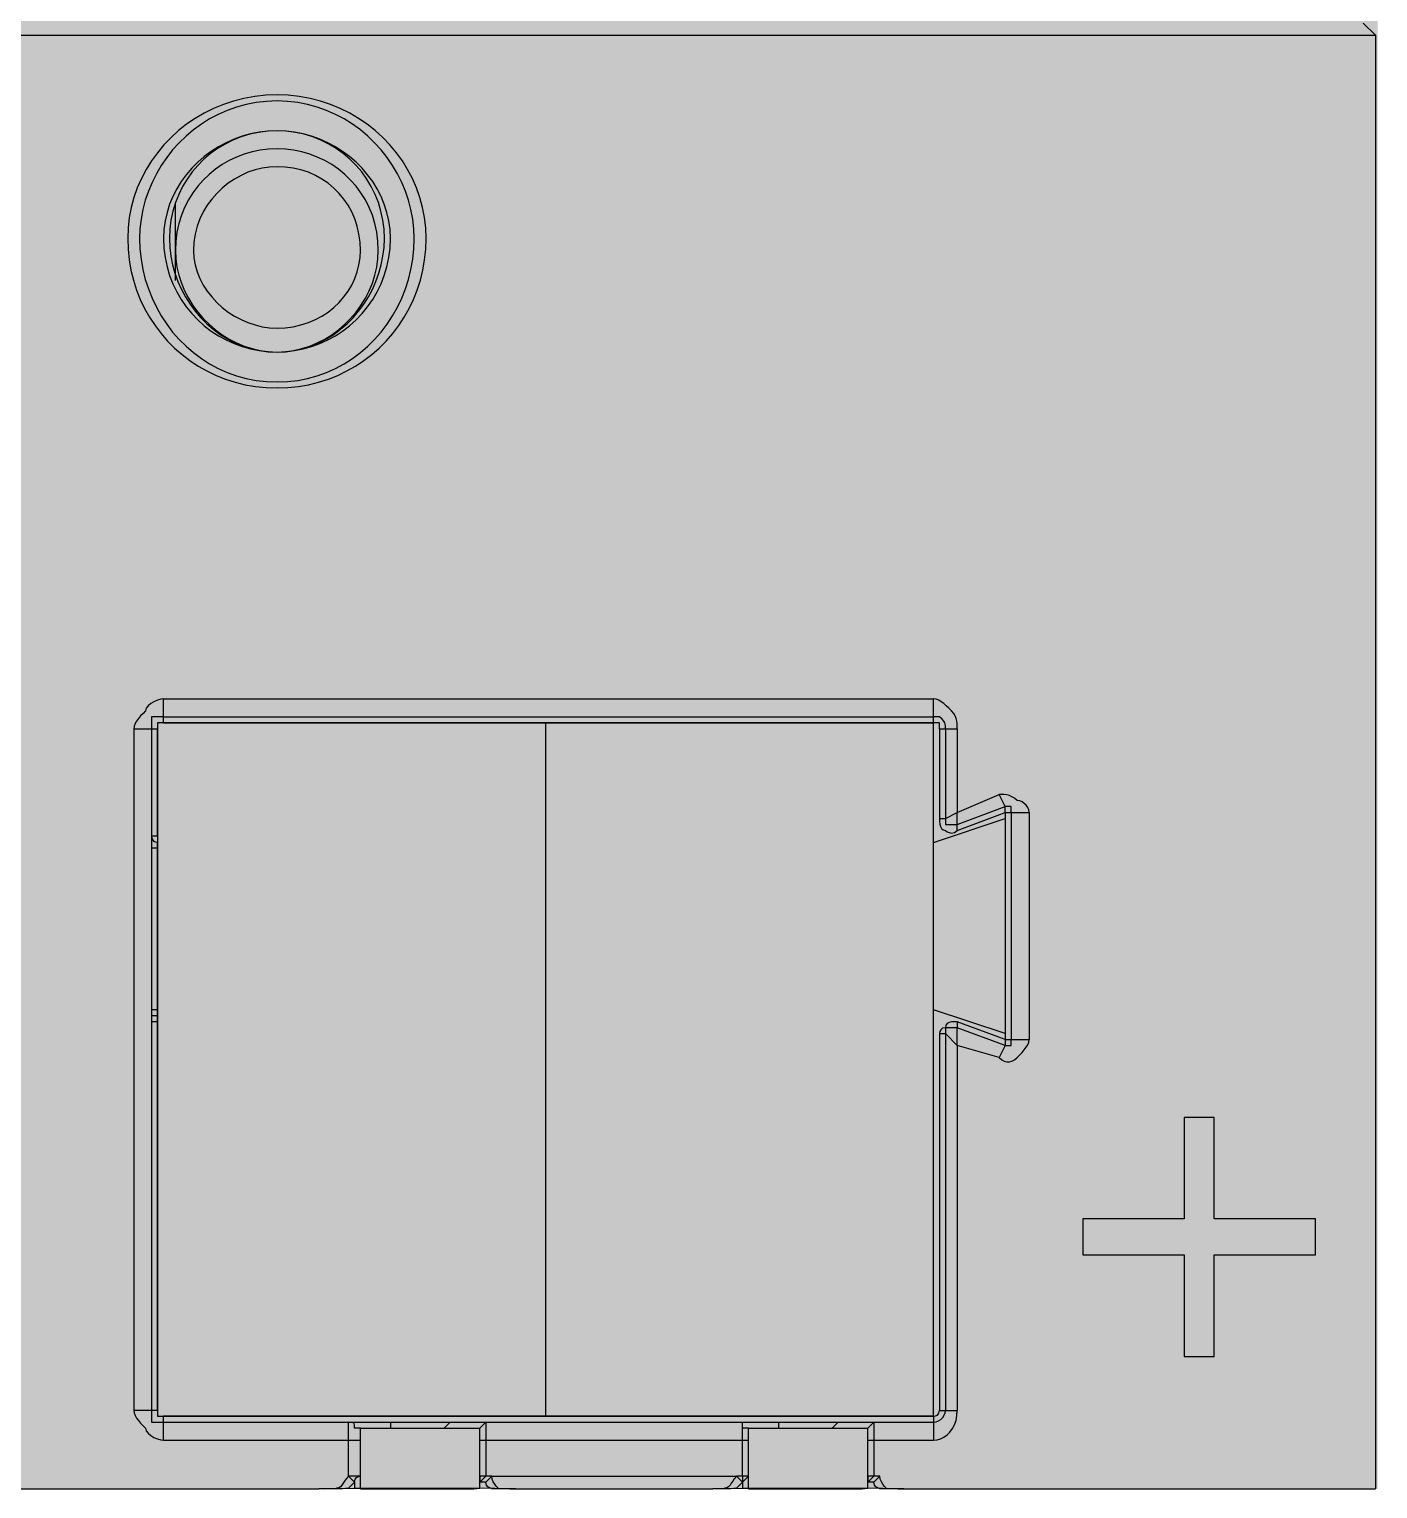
# Model space of a CAD drawing. Header units: millimetres. Extents: x 0 to 966, y -664 to 90.
# Drawn here: x 373.64 to 394, y -390 to -367.97 of the extents above; entities that cross this region are included whole.
import ezdxf

# ---------------------------------------------------------------- set-up
doc = ezdxf.new("R2010")
doc.units = ezdxf.units.MM
for name, color, linetype in [('HDL_BODY', 7, 'Continuous'), ('HDL_COLOUR', 7, 'Continuous'), ('HDL_DETAIL', 7, 'Continuous'), ('HDL_PRINT', 7, 'Continuous')]:
    doc.layers.add(name, color=color, linetype=linetype)

# ---------------------------------------------------------------- blocks, each defined once
blk = doc.blocks.new('M_DM04.1_FRONT')
at = {"layer": 'HDL_BODY', "true_color": 0x202126}
blk.add_hatch(color=250, dxfattribs=at).paths.add_polyline_path([(0, 0), (144, 0), (144, 90), (0, 90)])
at = {"layer": 'HDL_BODY', "true_color": 0x2a2a30}
blk.add_hatch(color=250, dxfattribs=at).paths.add_polyline_path([(0.4, 20.52), (143.6, 20.52), (143.6, 68.31), (0.4, 68.31)])
at = {"layer": 'HDL_BODY', "true_color": 0x23242a}
blk.add_hatch(color=250, dxfattribs=at).paths.add_polyline_path([(0.4, 0.5), (143.6, 0.5), (143.6, 19.8), (0.4, 19.8)])
at = {"layer": 'HDL_COLOUR', "true_color": 0x232529}
for points in [[(129.634, 18.87), (129.628, 19.029), (129.61, 19.185), (129.581, 19.338), (129.54, 19.487), (129.489, 19.632), (129.428, 19.773), (129.356, 19.909), (129.276, 20.039), (129.186, 20.163), (129.088, 20.281), (128.981, 20.393), (128.867, 20.497), (128.745, 20.593), (128.616, 20.681), (128.481, 20.76), (128.339, 20.831), (128.192, 20.891), (128.04, 20.942), (127.882, 20.982), (127.72, 21.012), (127.554, 21.03), (127.384, 21.036), (127.213, 21.03), (127.047, 21.012), (126.884, 20.982), (126.727, 20.942), (126.574, 20.891), (126.426, 20.831), (126.284, 20.76), (126.149, 20.681), (126.02, 20.593), (125.898, 20.497), (125.784, 20.393), (125.677, 20.281), (125.579, 20.163), (125.489, 20.039), (125.408, 19.909), (125.337, 19.773), (125.275, 19.632), (125.224, 19.487), (125.184, 19.338), (125.154, 19.185), (125.136, 19.029), (125.13, 18.87), (125.136, 18.707), (125.152, 18.547), (125.179, 18.391), (125.217, 18.239), (125.263, 18.092), (125.32, 17.949), (125.386, 17.812), (125.46, 17.68), (125.543, 17.555), (125.633, 17.435), (125.732, 17.322), (125.838, 17.216), (125.95, 17.118), (126.07, 17.027), (126.195, 16.944), (126.327, 16.87), (126.464, 16.804), (126.606, 16.747), (126.754, 16.7), (126.905, 16.663), (127.061, 16.636), (127.221, 16.62), (127.384, 16.614), (127.546, 16.62), (127.706, 16.636), (127.861, 16.663), (128.012, 16.7), (128.159, 16.747), (128.302, 16.804), (128.438, 16.87), (128.57, 16.944), (128.695, 17.027), (128.815, 17.118), (128.927, 17.216), (129.033, 17.322), (129.131, 17.435), (129.222, 17.555), (129.305, 17.68), (129.379, 17.812), (129.445, 17.949), (129.501, 18.092), (129.548, 18.239), (129.585, 18.391), (129.612, 18.547), (129.628, 18.707), (129.634, 18.87)], [(129.455, 18.87), (129.449, 19.017), (129.433, 19.162), (129.406, 19.305), (129.369, 19.446), (129.323, 19.584), (129.267, 19.717), (129.202, 19.847), (129.128, 19.972), (129.046, 20.092), (128.956, 20.206), (128.858, 20.314), (128.753, 20.415), (128.642, 20.509), (128.523, 20.595), (128.399, 20.673), (128.268, 20.742), (128.133, 20.802), (127.992, 20.852), (127.846, 20.892), (127.696, 20.921), (127.542, 20.939), (127.384, 20.945), (127.225, 20.939), (127.071, 20.921), (126.92, 20.892), (126.774, 20.852), (126.633, 20.802), (126.497, 20.742), (126.367, 20.673), (126.242, 20.595), (126.123, 20.509), (126.012, 20.415), (125.907, 20.314), (125.809, 20.206), (125.719, 20.092), (125.637, 19.972), (125.563, 19.847), (125.498, 19.717), (125.442, 19.584), (125.395, 19.446), (125.358, 19.305), (125.332, 19.162), (125.315, 19.017), (125.31, 18.87), (125.315, 18.711), (125.332, 18.555), (125.358, 18.402), (125.395, 18.253), (125.442, 18.108), (125.498, 17.967), (125.563, 17.831), (125.637, 17.701), (125.719, 17.577), (125.809, 17.458), (125.907, 17.347), (126.012, 17.243), (126.123, 17.147), (126.242, 17.059), (126.367, 16.98), (126.497, 16.909), (126.633, 16.849), (126.774, 16.798), (126.92, 16.758), (127.071, 16.728), (127.225, 16.71), (127.384, 16.704), (127.542, 16.71), (127.696, 16.728), (127.846, 16.758), (127.992, 16.798), (128.133, 16.849), (128.268, 16.909), (128.399, 16.98), (128.523, 17.059), (128.642, 17.147), (128.753, 17.243), (128.858, 17.347), (128.956, 17.458), (129.046, 17.577), (129.128, 17.701), (129.202, 17.831), (129.267, 17.967), (129.323, 18.108), (129.369, 18.253), (129.406, 18.402), (129.433, 18.555), (129.449, 18.711), (129.455, 18.87)], [(129.096, 18.87), (129.09, 19.004), (129.072, 19.135), (129.043, 19.262), (129.004, 19.385), (128.955, 19.504), (128.896, 19.619), (128.828, 19.728), (128.752, 19.831), (128.669, 19.929), (128.577, 20.02), (128.479, 20.105), (128.375, 20.182), (128.265, 20.252), (128.15, 20.314), (128.031, 20.367), (127.907, 20.412), (127.78, 20.447), (127.65, 20.473), (127.518, 20.489), (127.384, 20.494), (127.249, 20.489), (127.116, 20.473), (126.986, 20.447), (126.859, 20.412), (126.735, 20.367), (126.616, 20.314), (126.501, 20.252), (126.391, 20.182), (126.287, 20.105), (126.189, 20.02), (126.098, 19.929), (126.014, 19.831), (125.938, 19.728), (125.871, 19.619), (125.812, 19.504), (125.763, 19.385), (125.724, 19.262), (125.695, 19.135), (125.678, 19.004), (125.672, 18.87), (125.678, 18.723), (125.695, 18.581), (125.724, 18.443), (125.763, 18.31), (125.812, 18.183), (125.871, 18.062), (125.938, 17.947), (126.014, 17.838), (126.098, 17.736), (126.189, 17.64), (126.287, 17.553), (126.391, 17.473), (126.501, 17.401), (126.616, 17.338), (126.735, 17.284), (126.859, 17.239), (126.986, 17.203), (127.116, 17.177), (127.249, 17.161), (127.384, 17.156), (127.518, 17.161), (127.65, 17.177), (127.78, 17.203), (127.907, 17.239), (128.031, 17.284), (128.15, 17.338), (128.265, 17.401), (128.375, 17.473), (128.479, 17.553), (128.577, 17.64), (128.669, 17.736), (128.752, 17.838), (128.828, 17.947), (128.896, 18.062), (128.955, 18.183), (129.004, 18.31), (129.043, 18.443), (129.072, 18.581), (129.09, 18.723), (129.096, 18.87)], [(129.005, 18.87), (128.999, 19.011), (128.981, 19.148), (128.953, 19.282), (128.914, 19.411), (128.865, 19.535), (128.806, 19.654), (128.738, 19.767), (128.662, 19.873), (128.577, 19.973), (128.485, 20.066), (128.385, 20.151), (128.278, 20.227), (128.166, 20.295), (128.047, 20.354), (127.923, 20.403), (127.795, 20.442), (127.661, 20.471), (127.524, 20.488), (127.384, 20.494), (127.243, 20.488), (127.105, 20.471), (126.972, 20.442), (126.843, 20.403), (126.718, 20.354), (126.6, 20.295), (126.487, 20.227), (126.38, 20.151), (126.28, 20.066), (126.188, 19.973), (126.103, 19.873), (126.026, 19.767), (125.958, 19.654), (125.9, 19.535), (125.851, 19.411), (125.812, 19.282), (125.783, 19.148), (125.766, 19.011), (125.76, 18.87), (125.765, 18.735), (125.781, 18.603), (125.807, 18.472), (125.842, 18.345), (125.887, 18.221), (125.94, 18.102), (126.002, 17.987), (126.071, 17.877), (126.149, 17.772), (126.233, 17.674), (126.324, 17.583), (126.422, 17.499), (126.526, 17.423), (126.635, 17.355), (126.749, 17.297), (126.868, 17.247), (126.991, 17.208), (127.119, 17.179), (127.25, 17.162), (127.384, 17.156), (127.517, 17.162), (127.648, 17.179), (127.775, 17.208), (127.898, 17.247), (128.017, 17.297), (128.131, 17.355), (128.24, 17.423), (128.343, 17.499), (128.441, 17.583), (128.532, 17.674), (128.616, 17.772), (128.693, 17.877), (128.763, 17.987), (128.825, 18.102), (128.878, 18.221), (128.922, 18.345), (128.958, 18.472), (128.983, 18.603), (128.999, 18.735), (129.005, 18.87)], [(128.913, 18.69), (128.907, 18.83), (128.89, 18.965), (128.862, 19.095), (128.823, 19.22), (128.775, 19.339), (128.718, 19.452), (128.651, 19.559), (128.577, 19.658), (128.495, 19.751), (128.407, 19.837), (128.311, 19.914), (128.21, 19.984), (128.104, 20.046), (127.992, 20.099), (127.877, 20.143), (127.758, 20.178), (127.635, 20.203), (127.511, 20.218), (127.384, 20.223), (127.256, 20.218), (127.131, 20.203), (127.008, 20.178), (126.889, 20.143), (126.773, 20.099), (126.662, 20.046), (126.555, 19.984), (126.454, 19.914), (126.358, 19.837), (126.269, 19.751), (126.187, 19.658), (126.113, 19.559), (126.047, 19.452), (125.989, 19.339), (125.941, 19.22), (125.902, 19.095), (125.874, 18.965), (125.857, 18.83), (125.851, 18.69), (125.857, 18.562), (125.874, 18.437), (125.902, 18.314), (125.941, 18.194), (125.989, 18.079), (126.047, 17.967), (126.113, 17.86), (126.187, 17.759), (126.269, 17.663), (126.358, 17.574), (126.454, 17.492), (126.555, 17.418), (126.662, 17.352), (126.773, 17.294), (126.889, 17.246), (127.008, 17.207), (127.131, 17.179), (127.256, 17.161), (127.384, 17.156), (127.511, 17.161), (127.635, 17.179), (127.758, 17.207), (127.877, 17.246), (127.992, 17.294), (128.104, 17.352), (128.21, 17.418), (128.311, 17.492), (128.407, 17.574), (128.495, 17.663), (128.577, 17.759), (128.651, 17.86), (128.718, 17.967), (128.775, 18.079), (128.823, 18.194), (128.862, 18.314), (128.89, 18.437), (128.907, 18.562), (128.913, 18.69)], [(128.643, 18.69), (128.637, 18.815), (128.621, 18.936), (128.594, 19.053), (128.558, 19.164), (128.512, 19.27), (128.457, 19.37), (128.394, 19.464), (128.322, 19.551), (128.243, 19.631), (128.156, 19.703), (128.063, 19.766), (127.963, 19.821), (127.858, 19.868), (127.746, 19.904), (127.63, 19.931), (127.509, 19.947), (127.384, 19.953), (127.272, 19.947), (127.162, 19.931), (127.053, 19.904), (126.946, 19.868), (126.842, 19.821), (126.743, 19.766), (126.648, 19.703), (126.558, 19.631), (126.475, 19.551), (126.398, 19.464), (126.329, 19.37), (126.269, 19.27), (126.218, 19.164), (126.177, 19.053), (126.147, 18.936), (126.128, 18.815), (126.122, 18.69), (126.128, 18.579), (126.147, 18.471), (126.177, 18.366), (126.218, 18.265), (126.269, 18.167), (126.329, 18.074), (126.398, 17.987), (126.475, 17.905), (126.558, 17.829), (126.648, 17.76), (126.743, 17.699), (126.842, 17.645), (126.946, 17.6), (127.053, 17.565), (127.162, 17.538), (127.272, 17.522), (127.384, 17.516), (127.509, 17.522), (127.63, 17.538), (127.746, 17.565), (127.858, 17.6), (127.963, 17.645), (128.063, 17.699), (128.156, 17.76), (128.243, 17.829), (128.322, 17.905), (128.394, 17.987), (128.457, 18.074), (128.512, 18.167), (128.558, 18.265), (128.594, 18.366), (128.621, 18.471), (128.637, 18.579), (128.643, 18.69)]]:
    blk.add_hatch(color=250, dxfattribs=at).paths.add_polyline_path(points)
at = {"layer": 'HDL_COLOUR', "true_color": 0x111316}
blk.add_hatch(color=250, dxfattribs=at).paths.add_polyline_path([(125.672, 1.094), (131.483, 1.094), (131.483, 11.922), (125.672, 11.922)])
at = {"layer": 'HDL_COLOUR', "true_color": 0xb7262f}
blk.add_hatch(color=242, dxfattribs=at).paths.add_polyline_path([(131.483, 1.094), (137.294, 1.094), (137.294, 11.922), (131.483, 11.922)])
at = {"layer": 'HDL_PRINT', "true_color": 0xdee1e9}
h = blk.add_hatch(color=254, dxfattribs=at)
h.paths.add_polyline_path([(123.777, 13.997), (123.777, 15.802), (124.41, 15.802), (124.481, 15.802), (124.544, 15.802), (124.598, 15.802), (124.647, 15.802), (124.69, 15.802), (124.73, 15.802), (124.768, 15.802), (124.807, 15.768), (124.845, 15.742), (124.879, 15.721), (124.908, 15.702), (124.931, 15.681), (124.946, 15.655), (124.951, 15.622), (125.01, 15.588), (125.056, 15.554), (125.091, 15.52), (125.119, 15.486), (125.143, 15.452), (125.166, 15.418), (125.191, 15.385), (125.222, 15.351), (125.225, 15.287), (125.235, 15.23), (125.249, 15.176), (125.266, 15.125), (125.282, 15.074), (125.296, 15.021), (125.306, 14.963), (125.31, 14.9), (125.306, 14.836), (125.296, 14.78), (125.282, 14.73), (125.266, 14.685), (125.249, 14.645), (125.235, 14.608), (125.225, 14.573), (125.222, 14.539), (125.217, 14.5), (125.203, 14.461), (125.186, 14.423), (125.166, 14.384), (125.148, 14.345), (125.135, 14.307), (125.13, 14.268), (125.091, 14.23), (125.063, 14.201), (125.039, 14.178), (125.016, 14.154), (124.988, 14.126), (124.951, 14.088), (124.906, 14.081), (124.863, 14.064), (124.825, 14.042), (124.795, 14.021), (124.776, 14.004), (124.768, 13.997), (124.73, 13.997), (124.69, 13.997), (124.647, 13.997), (124.598, 13.997), (124.544, 13.997), (124.481, 13.997), (124.41, 13.997), (123.777, 13.997)])
h.paths.add_polyline_path([(124.048, 14.178), (124.41, 14.178), (124.449, 14.178), (124.487, 14.18), (124.526, 14.185), (124.564, 14.195), (124.603, 14.211), (124.641, 14.235), (124.68, 14.268), (124.718, 14.268), (124.746, 14.271), (124.769, 14.279), (124.792, 14.295), (124.821, 14.32), (124.86, 14.358), (124.898, 14.365), (124.924, 14.385), (124.94, 14.415), (124.948, 14.452), (124.95, 14.494), (124.951, 14.539), (124.98, 14.576), (125.002, 14.621), (125.018, 14.669), (125.028, 14.719), (125.034, 14.77), (125.038, 14.818), (125.039, 14.862), (125.039, 14.9), (125.039, 14.967), (125.038, 15.034), (125.034, 15.098), (125.028, 15.159), (125.018, 15.216), (125.002, 15.268), (124.98, 15.313), (124.951, 15.351), (124.912, 15.389), (124.873, 15.426), (124.834, 15.46), (124.795, 15.489), (124.757, 15.511), (124.718, 15.526), (124.68, 15.531), (124.673, 15.531), (124.65, 15.531), (124.612, 15.531), (124.56, 15.531), (124.492, 15.531), (124.41, 15.531), (124.048, 15.531), (124.048, 14.178)])
at = {"layer": 'HDL_DETAIL', "color": 251, "true_color": 0x52555c}
for points in [[(143.781, 22.118), (143.963, 21.938)], [(0, 21.938), (143.963, 21.938)], [(143.963, 21.938), (143.963, 21.848), (143.963, 21.757), (143.963, 21.667), (143.963, 21.577), (143.963, 21.532), (143.963, 21.5), (143.963, 21.473), (143.963, 21.441), (143.963, 21.397)], [(143.963, 21.397), (143.963, 0)], [(125.851, 18.238), (125.851, 19.411)], [(125.672, 11.922), (125.628, 11.917), (125.578, 11.902), (125.527, 11.879), (125.479, 11.85), (125.439, 11.817), (125.411, 11.78), (125.401, 11.741), (125.362, 11.703), (125.326, 11.664), (125.292, 11.625), (125.263, 11.587), (125.241, 11.548), (125.227, 11.509), (125.222, 11.471)], [(125.672, 11.922), (137.294, 11.922)], [(125.672, 11.561), (125.672, 11.922)], [(137.294, 11.561), (137.294, 11.922)], [(137.653, 11.471), (137.653, 11.509), (137.651, 11.548), (137.646, 11.587), (137.637, 11.625), (137.621, 11.664), (137.598, 11.703), (137.565, 11.741), (137.526, 11.78), (137.487, 11.817), (137.449, 11.85), (137.41, 11.879), (137.372, 11.902), (137.333, 11.917), (137.294, 11.922)], [(125.222, 11.471), (125.58, 11.471)], [(125.222, 11.471), (125.222, 1.184)], [(125.672, 11.651), (125.626, 11.651), (125.594, 11.651), (125.567, 11.651), (125.534, 11.651), (125.489, 11.651), (125.489, 11.606), (125.489, 11.575), (125.489, 11.547), (125.489, 11.515), (125.489, 11.471)], [(125.489, 11.471), (125.489, 1.184)], [(137.294, 11.561), (125.58, 11.561)], [(125.58, 11.561), (125.58, 1.094)], [(125.672, 11.561), (125.58, 11.561), (125.58, 11.471)], [(125.58, 9.847), (125.58, 11.471)], [(125.672, 11.651), (137.294, 11.651)], [(125.672, 11.561), (137.294, 11.561)], [(131.437, 11.561), (131.437, 1.094)], [(137.474, 11.471), (137.473, 11.509), (137.47, 11.538), (137.463, 11.561), (137.448, 11.584), (137.423, 11.613), (137.386, 11.651), (137.294, 11.651)], [(137.294, 1.094), (137.294, 11.561)], [(137.386, 11.471), (137.386, 11.561), (137.294, 11.561)], [(137.386, 11.471), (137.653, 11.471)], [(137.386, 11.471), (137.386, 10.117)], [(137.474, 11.471), (137.474, 10.117)], [(137.653, 11.471), (137.653, 10.208)], [(137.653, 10.208), (138.286, 10.478)], [(138.374, 10.298), (138.286, 10.478)], [(138.736, 10.208), (138.73, 10.246), (138.716, 10.283), (138.693, 10.316), (138.664, 10.345), (138.63, 10.368), (138.594, 10.383), (138.556, 10.388), (138.517, 10.421), (138.478, 10.445), (138.439, 10.461), (138.401, 10.471), (138.362, 10.476), (138.324, 10.478), (138.286, 10.478)], [(137.474, 10.117), (137.653, 10.208)], [(137.653, 10.027), (138.374, 10.298)], [(137.653, 9.937), (138.374, 10.208)], [(137.653, 10.117), (137.653, 10.208)], [(138.374, 10.208), (138.374, 10.298)], [(138.465, 10.208), (138.465, 10.298), (138.374, 10.298)], [(138.374, 10.208), (138.465, 10.208)], [(138.374, 10.208), (138.374, 6.779)], [(138.465, 10.208), (138.736, 10.208)], [(138.465, 10.208), (138.465, 6.779)], [(138.736, 10.208), (138.736, 6.779)], [(125.58, 9.937), (125.58, 9.847)], [(137.294, 9.756), (138.374, 10.117)], [(137.386, 10.117), (137.474, 10.117)], [(137.386, 10.117), (137.386, 10.073), (137.389, 10.03), (137.397, 9.993), (137.412, 9.963), (137.437, 9.944), (137.474, 9.937), (137.481, 9.931), (137.501, 9.917), (137.53, 9.903), (137.567, 9.897), (137.609, 9.905), (137.653, 9.937)], [(137.474, 10.117), (137.474, 10.027), (137.519, 10.027), (137.551, 10.027), (137.578, 10.027), (137.609, 10.027), (137.653, 10.027)], [(137.653, 10.027), (137.653, 10.117)], [(137.653, 9.937), (137.653, 10.027)], [(138.374, 10.117), (138.374, 6.869)], [(125.58, 9.847), (125.489, 9.847)], [(125.489, 9.847), (125.499, 9.803), (125.521, 9.776), (125.548, 9.762), (125.571, 9.757), (125.58, 9.756)], [(125.58, 9.666), (125.58, 9.756)], [(125.58, 9.666), (125.489, 9.666)], [(125.58, 7.23), (125.58, 9.666)], [(125.58, 7.23), (125.489, 7.23)], [(125.58, 7.14), (125.489, 7.14)], [(125.58, 7.049), (125.489, 7.049)], [(125.58, 7.14), (125.58, 7.23)], [(125.58, 7.14), (125.58, 7.14), (125.58, 7.23)], [(125.58, 7.049), (125.58, 7.14)], [(125.58, 1.184), (125.58, 7.049)], [(138.374, 6.869), (137.294, 7.23)], [(137.653, 7.049), (137.609, 7.049), (137.567, 7.046), (137.53, 7.038), (137.501, 7.023), (137.481, 6.997), (137.474, 6.959), (137.431, 6.95), (137.405, 6.927), (137.391, 6.901), (137.386, 6.878), (137.386, 6.869)], [(138.374, 6.779), (137.653, 7.049)], [(137.653, 7.049), (137.653, 6.959)], [(137.386, 6.869), (137.474, 6.869)], [(137.386, 6.869), (137.386, 1.184)], [(137.653, 6.959), (137.609, 6.959), (137.578, 6.959), (137.551, 6.959), (137.519, 6.959), (137.474, 6.959), (137.474, 6.869)], [(137.474, 6.869), (137.474, 1.184)], [(137.653, 6.688), (137.474, 6.869)], [(138.374, 6.688), (137.653, 6.959)], [(137.653, 6.688), (137.653, 6.959)], [(138.286, 6.508), (137.653, 6.688)], [(137.653, 6.688), (137.653, 1.184)], [(138.286, 6.508), (138.324, 6.475), (138.362, 6.453), (138.401, 6.442), (138.439, 6.442), (138.478, 6.453), (138.517, 6.475), (138.556, 6.508), (138.594, 6.547), (138.63, 6.585), (138.664, 6.624), (138.693, 6.663), (138.716, 6.701), (138.73, 6.74), (138.736, 6.779)], [(138.374, 6.688), (138.286, 6.508)], [(138.374, 6.779), (138.465, 6.779)], [(138.374, 6.779), (138.374, 6.688)], [(138.374, 6.688), (138.465, 6.688), (138.465, 6.779)], [(138.465, 6.779), (138.736, 6.779)], [(141.53, 5.606), (141.077, 5.606)], [(141.077, 5.606), (141.077, 4.072)], [(141.53, 4.072), (141.53, 5.606)], [(141.077, 4.072), (139.548, 4.072)], [(139.548, 4.072), (139.548, 3.53)], [(143.06, 4.072), (141.53, 4.072)], [(143.06, 3.53), (143.06, 4.072)], [(139.548, 3.53), (141.077, 3.53)], [(141.077, 3.53), (141.077, 1.996)], [(141.53, 3.53), (143.06, 3.53)], [(141.53, 1.996), (141.53, 3.53)], [(141.077, 1.996), (141.53, 1.996)], [(125.58, 1.184), (125.222, 1.184)], [(125.222, 1.184), (125.227, 1.145), (125.241, 1.107), (125.263, 1.068), (125.292, 1.029), (125.326, 0.991), (125.362, 0.952), (125.401, 0.913), (125.411, 0.875), (125.439, 0.838), (125.479, 0.805), (125.527, 0.776), (125.578, 0.753), (125.628, 0.738), (125.672, 0.733)], [(125.489, 1.184), (125.489, 1.139), (125.489, 1.108), (125.489, 1.08), (125.489, 1.048), (125.489, 1.004), (125.534, 1.004), (125.567, 1.004), (125.594, 1.004), (125.626, 1.004), (125.672, 1.004)], [(125.58, 1.184), (125.58, 1.094), (125.672, 1.094)], [(137.294, 0.733), (137.348, 0.738), (137.401, 0.754), (137.451, 0.779), (137.498, 0.814), (137.541, 0.857), (137.579, 0.908), (137.61, 0.967), (137.633, 1.033), (137.648, 1.106), (137.653, 1.184)], [(137.294, 1.004), (137.333, 1.009), (137.37, 1.024), (137.403, 1.046), (137.432, 1.075), (137.454, 1.109), (137.469, 1.146), (137.474, 1.184)], [(137.294, 1.094), (137.304, 1.095), (137.326, 1.1), (137.353, 1.113), (137.376, 1.14), (137.386, 1.184)], [(137.386, 1.184), (137.653, 1.184)], [(125.58, 1.094), (137.294, 1.094)], [(137.294, 1.094), (125.672, 1.094)], [(125.672, 0.733), (125.672, 1.094)], [(125.672, 1.004), (129.096, 1.004)], [(128.463, 0.192), (128.463, 1.004)], [(128.643, 0.913), (128.555, 0.913), (128.554, 0.957), (128.549, 0.984), (128.535, 0.998), (128.508, 1.003), (128.463, 1.004)], [(128.643, 0.913), (129.096, 0.913)], [(128.643, 0.011), (128.643, 0.913)], [(129.096, 1.004), (129.159, 1.004), (129.217, 1.004), (129.27, 1.004), (129.321, 1.004), (129.372, 1.004), (129.425, 1.004), (129.482, 1.004), (129.546, 1.004), (129.583, 1.004), (129.628, 1.004), (129.68, 1.004), (129.737, 1.004), (129.798, 1.004), (129.862, 1.004), (129.929, 1.004), (129.996, 1.004)], [(129.096, 1.004), (129.096, 0.913)], [(129.096, 0.913), (129.184, 0.913)], [(129.184, 0.913), (129.238, 0.913), (129.288, 0.913), (129.328, 0.913), (129.356, 0.913), (129.366, 0.913), (129.419, 0.913), (129.468, 0.913), (129.508, 0.913), (129.536, 0.913), (129.546, 0.913), (129.598, 0.913), (129.647, 0.913), (129.688, 0.913), (129.715, 0.913), (129.725, 0.913), (129.779, 0.913), (129.828, 0.913), (129.868, 0.913), (129.895, 0.913), (129.905, 0.913)], [(129.996, 1.004), (129.905, 0.913)], [(129.905, 0.913), (130.446, 0.913)], [(129.996, 1.004), (134.953, 1.004)], [(130.537, 1.004), (130.446, 0.913)], [(130.446, 0.011), (130.446, 0.913)], [(130.537, 1.004), (130.537, 0.192)], [(134.411, 0.192), (134.411, 1.004)], [(134.5, 0.913), (134.411, 0.913), (134.411, 1.004)], [(134.5, 0.913), (134.953, 0.913)], [(134.5, 0.011), (134.5, 0.913)], [(134.953, 1.004), (135.016, 1.004), (135.073, 1.004), (135.126, 1.004), (135.177, 1.004), (135.228, 1.004), (135.281, 1.004), (135.338, 1.004), (135.403, 1.004), (135.44, 1.004), (135.485, 1.004), (135.537, 1.004), (135.594, 1.004), (135.655, 1.004), (135.719, 1.004), (135.786, 1.004), (135.853, 1.004)], [(134.953, 1.004), (134.953, 0.913)], [(134.953, 0.913), (135.041, 0.913)], [(135.041, 0.913), (135.095, 0.913), (135.144, 0.913), (135.183, 0.913), (135.21, 0.913), (135.22, 0.913), (135.274, 0.913), (135.324, 0.913), (135.365, 0.913), (135.393, 0.913), (135.403, 0.913), (135.455, 0.913), (135.504, 0.913), (135.545, 0.913), (135.572, 0.913), (135.582, 0.913), (135.636, 0.913), (135.685, 0.913), (135.725, 0.913), (135.752, 0.913), (135.762, 0.913)], [(135.853, 1.004), (135.762, 0.913)], [(135.762, 0.913), (136.303, 0.913)], [(135.853, 1.004), (137.294, 1.004)], [(136.394, 1.004), (136.303, 0.913)], [(136.303, 0.011), (136.303, 0.913)], [(136.394, 1.004), (136.394, 0.192)], [(137.294, 1.094), (137.294, 0.733)], [(125.672, 0.733), (128.643, 0.733)], [(130.446, 0.733), (134.5, 0.733)], [(136.303, 0.733), (137.294, 0.733)], [(0, 0), (128.013, 0)], [(128.463, 0.192), (128.43, 0.153), (128.405, 0.116), (128.384, 0.083), (128.365, 0.054), (128.344, 0.031), (128.318, 0.016), (128.284, 0.011), (128.284, 0), (128.231, 0), (128.204, 0), (128.194, 0), (128.193, 0), (128.191, 0), (128.182, 0), (128.155, 0), (128.104, 0), (128.104, 0), (128.013, 0)], [(128.104, 0), (128.013, 0)], [(128.104, 0), (128.555, 0.011)], [(128.463, 0.011), (128.375, 0), (128.322, 0), (128.295, 0), (128.285, 0), (128.284, 0), (128.231, 0), (128.204, 0), (128.194, 0), (128.193, 0), (128.104, 0), (128.104, 0)], [(128.643, 0.192), (128.463, 0.192)], [(128.555, 0.101), (128.463, 0.192)], [(128.463, 0.192), (128.555, 0.101)], [(128.555, 0.101), (128.463, 0.011)], [(128.555, 0.101), (128.564, 0.145), (128.586, 0.172), (128.612, 0.186), (128.634, 0.191), (128.643, 0.192)], [(128.555, 0.101), (128.555, 0.011)], [(128.555, 0.011), (128.643, 0.011)], [(128.555, 0.011), (128.555, 0.011), (128.643, 0.011), (128.643, 0), (128.734, 0)], [(128.643, 0.011), (128.643, 0.011), (128.734, 0.011)], [(128.734, 0), (128.801, 0), (128.868, 0), (128.932, 0), (128.993, 0), (129.05, 0), (129.102, 0), (129.147, 0), (129.184, 0), (129.223, 0), (129.264, 0), (129.308, 0), (129.357, 0), (129.412, 0), (129.474, 0), (129.546, 0), (129.59, 0), (129.635, 0), (129.68, 0), (129.725, 0), (129.771, 0), (129.817, 0), (129.905, 0), (129.95, 0), (129.982, 0), (130.01, 0), (130.042, 0), (130.087, 0), (130.175, 0), (130.267, 0), (130.355, 0), (130.446, 0.011)], [(128.734, 0.011), (128.801, 0.011), (128.868, 0.011), (128.932, 0.011), (128.993, 0.011), (129.05, 0.011), (129.102, 0.011), (129.147, 0.011), (129.184, 0.011), (129.228, 0.011), (129.28, 0.011), (129.336, 0.011), (129.394, 0.011), (129.45, 0.011), (129.502, 0.011), (129.546, 0.011), (129.59, 0.011), (129.635, 0.011), (129.68, 0.011), (129.725, 0.011), (129.771, 0.011), (129.817, 0.011), (129.905, 0.011), (129.95, 0.011), (129.982, 0.011), (130.01, 0.011), (130.042, 0.011), (130.087, 0.011), (130.175, 0.011), (130.267, 0.011), (130.355, 0.011), (130.446, 0.011)], [(130.537, 0.192), (130.446, 0.192)], [(130.446, 0.101), (130.537, 0.192)], [(130.446, 0.192), (130.446, 0.101)], [(130.537, 0.101), (130.446, 0.101)], [(130.446, 0.011), (130.446, 0.101)], [(130.896, 0), (130.446, 0.011)], [(130.625, 0.192), (130.537, 0.192)], [(130.537, 0.101), (130.625, 0.192)], [(130.896, 0), (130.896, 0), (130.896, 0), (130.808, 0), (130.808, 0), (130.794, 0), (130.762, 0), (130.731, 0), (130.717, 0), (130.625, 0), (130.616, 0.006), (130.594, 0.014), (130.568, 0.03), (130.546, 0.057), (130.537, 0.101)], [(130.625, 0.192), (134.32, 0.192)], [(130.987, 0), (130.987, 0), (130.987, 0), (130.896, 0), (130.896, 0), (130.845, 0), (130.819, 0), (130.809, 0), (130.808, 0), (130.794, 0), (130.762, 0.001), (130.731, 0.005), (130.717, 0.011), (130.71, 0.018), (130.693, 0.038), (130.671, 0.068), (130.649, 0.105), (130.632, 0.147), (130.625, 0.192)], [(130.896, 0), (130.987, 0)], [(130.987, 0), (133.961, 0)], [(134.32, 0.192), (134.287, 0.153), (134.262, 0.116), (134.241, 0.083), (134.222, 0.054), (134.201, 0.031), (134.175, 0.016), (134.141, 0.011), (134.141, 0), (134.088, 0), (134.061, 0), (134.051, 0), (134.05, 0), (134.048, 0), (134.039, 0), (134.012, 0), (133.961, 0), (133.961, 0)], [(133.961, 0), (134.411, 0.011)], [(134.32, 0.011), (134.232, 0), (134.141, 0), (134.088, 0), (134.061, 0), (134.051, 0), (134.05, 0), (133.961, 0), (133.961, 0)], [(134.411, 0.101), (134.32, 0.192)], [(134.411, 0.192), (134.32, 0.192)], [(134.411, 0.101), (134.32, 0.011)], [(134.5, 0.192), (134.411, 0.192)], [(134.411, 0.192), (134.411, 0.101)], [(134.411, 0.101), (134.5, 0.192)], [(134.411, 0.101), (134.411, 0.011)], [(134.411, 0.011), (134.5, 0.011)], [(134.411, 0.011), (134.411, 0.011), (134.5, 0.011), (134.5, 0), (134.591, 0)], [(134.5, 0.011), (134.5, 0.011), (134.591, 0.011)], [(134.591, 0), (134.658, 0), (134.724, 0), (134.789, 0), (134.85, 0), (134.907, 0), (134.959, 0), (135.004, 0), (135.041, 0), (135.085, 0), (135.137, 0), (135.193, 0), (135.251, 0), (135.307, 0), (135.359, 0), (135.403, 0), (135.447, 0), (135.492, 0), (135.537, 0), (135.582, 0), (135.628, 0), (135.673, 0), (135.762, 0), (135.807, 0), (135.839, 0), (135.866, 0), (135.897, 0), (135.941, 0), (136.032, 0), (136.124, 0), (136.212, 0), (136.303, 0.011)], [(134.591, 0.011), (134.658, 0.011), (134.724, 0.011), (134.789, 0.011), (134.85, 0.011), (134.907, 0.011), (134.959, 0.011), (135.004, 0.011), (135.041, 0.011), (135.086, 0.011), (135.131, 0.011), (135.176, 0.011), (135.221, 0.011), (135.266, 0.011), (135.312, 0.011), (135.356, 0.011), (135.407, 0.011), (135.464, 0.011), (135.521, 0.011), (135.578, 0.011), (135.63, 0.011), (135.673, 0.011), (135.717, 0.011), (135.748, 0.011), (135.776, 0.011), (135.808, 0.011), (135.853, 0.011), (135.897, 0.011), (135.942, 0.011), (135.987, 0.011), (136.032, 0.011), (136.078, 0.011), (136.124, 0.011), (136.212, 0.011), (136.303, 0.011)], [(136.394, 0.192), (136.303, 0.192)], [(136.303, 0.101), (136.394, 0.192)], [(136.303, 0.192), (136.303, 0.101)], [(136.394, 0.101), (136.303, 0.101)], [(136.303, 0.011), (136.303, 0.101)], [(136.753, 0), (136.303, 0.011)], [(136.482, 0.192), (136.394, 0.192)], [(136.394, 0.101), (136.482, 0.192)], [(136.753, 0), (136.753, 0), (136.753, 0), (136.665, 0), (136.665, 0), (136.651, 0), (136.619, 0), (136.588, 0), (136.574, 0), (136.482, 0), (136.473, 0.006), (136.451, 0.014), (136.425, 0.03), (136.403, 0.057), (136.394, 0.101)], [(136.844, 0), (136.844, 0), (136.844, 0), (136.753, 0), (136.753, 0), (136.702, 0), (136.676, 0), (136.666, 0), (136.665, 0), (136.651, 0), (136.619, 0.001), (136.588, 0.005), (136.574, 0.011), (136.567, 0.018), (136.55, 0.038), (136.528, 0.068), (136.506, 0.105), (136.489, 0.147), (136.482, 0.192)], [(136.753, 0), (136.844, 0)], [(136.844, 0), (143.963, 0)]]:
    blk.add_lwpolyline(points, dxfattribs=at)
for points in [[(129.634, 18.87), (129.628, 19.029), (129.61, 19.185), (129.581, 19.338), (129.54, 19.487), (129.489, 19.632), (129.428, 19.773), (129.356, 19.909), (129.276, 20.039), (129.186, 20.163), (129.088, 20.281), (128.981, 20.393), (128.867, 20.497), (128.745, 20.593), (128.616, 20.681), (128.481, 20.76), (128.339, 20.831), (128.192, 20.891), (128.04, 20.942), (127.882, 20.982), (127.72, 21.012), (127.554, 21.03), (127.384, 21.036), (127.213, 21.03), (127.047, 21.012), (126.884, 20.982), (126.727, 20.942), (126.574, 20.891), (126.426, 20.831), (126.284, 20.76), (126.149, 20.681), (126.02, 20.593), (125.898, 20.497), (125.784, 20.393), (125.677, 20.281), (125.579, 20.163), (125.489, 20.039), (125.408, 19.909), (125.337, 19.773), (125.275, 19.632), (125.224, 19.487), (125.184, 19.338), (125.154, 19.185), (125.136, 19.029), (125.13, 18.87), (125.136, 18.707), (125.152, 18.547), (125.179, 18.391), (125.217, 18.239), (125.263, 18.092), (125.32, 17.949), (125.386, 17.812), (125.46, 17.68), (125.543, 17.555), (125.633, 17.435), (125.732, 17.322), (125.838, 17.216), (125.95, 17.118), (126.07, 17.027), (126.195, 16.944), (126.327, 16.87), (126.464, 16.804), (126.606, 16.747), (126.754, 16.7), (126.905, 16.663), (127.061, 16.636), (127.221, 16.62), (127.384, 16.614), (127.546, 16.62), (127.706, 16.636), (127.861, 16.663), (128.012, 16.7), (128.159, 16.747), (128.302, 16.804), (128.438, 16.87), (128.57, 16.944), (128.695, 17.027), (128.815, 17.118), (128.927, 17.216), (129.033, 17.322), (129.131, 17.435), (129.222, 17.555), (129.305, 17.68), (129.379, 17.812), (129.445, 17.949), (129.501, 18.092), (129.548, 18.239), (129.585, 18.391), (129.612, 18.547), (129.628, 18.707), (129.634, 18.87)], [(129.455, 18.87), (129.449, 19.017), (129.433, 19.162), (129.406, 19.305), (129.369, 19.446), (129.323, 19.584), (129.267, 19.717), (129.202, 19.847), (129.128, 19.972), (129.046, 20.092), (128.956, 20.206), (128.858, 20.314), (128.753, 20.415), (128.642, 20.509), (128.523, 20.595), (128.399, 20.673), (128.268, 20.742), (128.133, 20.802), (127.992, 20.852), (127.846, 20.892), (127.696, 20.921), (127.542, 20.939), (127.384, 20.945), (127.225, 20.939), (127.071, 20.921), (126.92, 20.892), (126.774, 20.852), (126.633, 20.802), (126.497, 20.742), (126.367, 20.673), (126.242, 20.595), (126.123, 20.509), (126.012, 20.415), (125.907, 20.314), (125.809, 20.206), (125.719, 20.092), (125.637, 19.972), (125.563, 19.847), (125.498, 19.717), (125.442, 19.584), (125.395, 19.446), (125.358, 19.305), (125.332, 19.162), (125.315, 19.017), (125.31, 18.87), (125.315, 18.711), (125.332, 18.555), (125.358, 18.402), (125.395, 18.253), (125.442, 18.108), (125.498, 17.967), (125.563, 17.831), (125.637, 17.701), (125.719, 17.577), (125.809, 17.458), (125.907, 17.347), (126.012, 17.243), (126.123, 17.147), (126.242, 17.059), (126.367, 16.98), (126.497, 16.909), (126.633, 16.849), (126.774, 16.798), (126.92, 16.758), (127.071, 16.728), (127.225, 16.71), (127.384, 16.704), (127.542, 16.71), (127.696, 16.728), (127.846, 16.758), (127.992, 16.798), (128.133, 16.849), (128.268, 16.909), (128.399, 16.98), (128.523, 17.059), (128.642, 17.147), (128.753, 17.243), (128.858, 17.347), (128.956, 17.458), (129.046, 17.577), (129.128, 17.701), (129.202, 17.831), (129.267, 17.967), (129.323, 18.108), (129.369, 18.253), (129.406, 18.402), (129.433, 18.555), (129.449, 18.711), (129.455, 18.87)], [(129.096, 18.87), (129.09, 19.004), (129.072, 19.135), (129.043, 19.262), (129.004, 19.385), (128.955, 19.504), (128.896, 19.619), (128.828, 19.728), (128.752, 19.831), (128.669, 19.929), (128.577, 20.02), (128.479, 20.105), (128.375, 20.182), (128.265, 20.252), (128.15, 20.314), (128.031, 20.367), (127.907, 20.412), (127.78, 20.447), (127.65, 20.473), (127.518, 20.489), (127.384, 20.494), (127.249, 20.489), (127.116, 20.473), (126.986, 20.447), (126.859, 20.412), (126.735, 20.367), (126.616, 20.314), (126.501, 20.252), (126.391, 20.182), (126.287, 20.105), (126.189, 20.02), (126.098, 19.929), (126.014, 19.831), (125.938, 19.728), (125.871, 19.619), (125.812, 19.504), (125.763, 19.385), (125.724, 19.262), (125.695, 19.135), (125.678, 19.004), (125.672, 18.87), (125.678, 18.723), (125.695, 18.581), (125.724, 18.443), (125.763, 18.31), (125.812, 18.183), (125.871, 18.062), (125.938, 17.947), (126.014, 17.838), (126.098, 17.736), (126.189, 17.64), (126.287, 17.553), (126.391, 17.473), (126.501, 17.401), (126.616, 17.338), (126.735, 17.284), (126.859, 17.239), (126.986, 17.203), (127.116, 17.177), (127.249, 17.161), (127.384, 17.156), (127.518, 17.161), (127.65, 17.177), (127.78, 17.203), (127.907, 17.239), (128.031, 17.284), (128.15, 17.338), (128.265, 17.401), (128.375, 17.473), (128.479, 17.553), (128.577, 17.64), (128.669, 17.736), (128.752, 17.838), (128.828, 17.947), (128.896, 18.062), (128.955, 18.183), (129.004, 18.31), (129.043, 18.443), (129.072, 18.581), (129.09, 18.723), (129.096, 18.87)], [(129.005, 18.87), (128.999, 19.011), (128.981, 19.148), (128.953, 19.282), (128.914, 19.411), (128.865, 19.535), (128.806, 19.654), (128.738, 19.767), (128.662, 19.873), (128.577, 19.973), (128.485, 20.066), (128.385, 20.151), (128.278, 20.227), (128.166, 20.295), (128.047, 20.354), (127.923, 20.403), (127.795, 20.442), (127.661, 20.471), (127.524, 20.488), (127.384, 20.494), (127.243, 20.488), (127.105, 20.471), (126.972, 20.442), (126.843, 20.403), (126.718, 20.354), (126.6, 20.295), (126.487, 20.227), (126.38, 20.151), (126.28, 20.066), (126.188, 19.973), (126.103, 19.873), (126.026, 19.767), (125.958, 19.654), (125.9, 19.535), (125.851, 19.411), (125.812, 19.282), (125.783, 19.148), (125.766, 19.011), (125.76, 18.87), (125.765, 18.735), (125.781, 18.603), (125.807, 18.472), (125.842, 18.345), (125.887, 18.221), (125.94, 18.102), (126.002, 17.987), (126.071, 17.877), (126.149, 17.772), (126.233, 17.674), (126.324, 17.583), (126.422, 17.499), (126.526, 17.423), (126.635, 17.355), (126.749, 17.297), (126.868, 17.247), (126.991, 17.208), (127.119, 17.179), (127.25, 17.162), (127.384, 17.156), (127.517, 17.162), (127.648, 17.179), (127.775, 17.208), (127.898, 17.247), (128.017, 17.297), (128.131, 17.355), (128.24, 17.423), (128.343, 17.499), (128.441, 17.583), (128.532, 17.674), (128.616, 17.772), (128.693, 17.877), (128.763, 17.987), (128.825, 18.102), (128.878, 18.221), (128.922, 18.345), (128.958, 18.472), (128.983, 18.603), (128.999, 18.735), (129.005, 18.87)], [(128.913, 18.69), (128.907, 18.83), (128.89, 18.965), (128.862, 19.095), (128.823, 19.22), (128.775, 19.339), (128.718, 19.452), (128.651, 19.559), (128.577, 19.658), (128.495, 19.751), (128.407, 19.837), (128.311, 19.914), (128.21, 19.984), (128.104, 20.046), (127.992, 20.099), (127.877, 20.143), (127.758, 20.178), (127.635, 20.203), (127.511, 20.218), (127.384, 20.223), (127.256, 20.218), (127.131, 20.203), (127.008, 20.178), (126.889, 20.143), (126.773, 20.099), (126.662, 20.046), (126.555, 19.984), (126.454, 19.914), (126.358, 19.837), (126.269, 19.751), (126.187, 19.658), (126.113, 19.559), (126.047, 19.452), (125.989, 19.339), (125.941, 19.22), (125.902, 19.095), (125.874, 18.965), (125.857, 18.83), (125.851, 18.69), (125.857, 18.562), (125.874, 18.437), (125.902, 18.314), (125.941, 18.194), (125.989, 18.079), (126.047, 17.967), (126.113, 17.86), (126.187, 17.759), (126.269, 17.663), (126.358, 17.574), (126.454, 17.492), (126.555, 17.418), (126.662, 17.352), (126.773, 17.294), (126.889, 17.246), (127.008, 17.207), (127.131, 17.179), (127.256, 17.161), (127.384, 17.156), (127.511, 17.161), (127.635, 17.179), (127.758, 17.207), (127.877, 17.246), (127.992, 17.294), (128.104, 17.352), (128.21, 17.418), (128.311, 17.492), (128.407, 17.574), (128.495, 17.663), (128.577, 17.759), (128.651, 17.86), (128.718, 17.967), (128.775, 18.079), (128.823, 18.194), (128.862, 18.314), (128.89, 18.437), (128.907, 18.562), (128.913, 18.69)], [(128.643, 18.69), (128.637, 18.815), (128.621, 18.936), (128.594, 19.053), (128.558, 19.164), (128.512, 19.27), (128.457, 19.37), (128.394, 19.464), (128.322, 19.551), (128.243, 19.631), (128.156, 19.703), (128.063, 19.766), (127.963, 19.821), (127.858, 19.868), (127.746, 19.904), (127.63, 19.931), (127.509, 19.947), (127.384, 19.953), (127.272, 19.947), (127.162, 19.931), (127.053, 19.904), (126.946, 19.868), (126.842, 19.821), (126.743, 19.766), (126.648, 19.703), (126.558, 19.631), (126.475, 19.551), (126.398, 19.464), (126.329, 19.37), (126.269, 19.27), (126.218, 19.164), (126.177, 19.053), (126.147, 18.936), (126.128, 18.815), (126.122, 18.69), (126.128, 18.579), (126.147, 18.471), (126.177, 18.366), (126.218, 18.265), (126.269, 18.167), (126.329, 18.074), (126.398, 17.987), (126.475, 17.905), (126.558, 17.829), (126.648, 17.76), (126.743, 17.699), (126.842, 17.645), (126.946, 17.6), (127.053, 17.565), (127.162, 17.538), (127.272, 17.522), (127.384, 17.516), (127.509, 17.522), (127.63, 17.538), (127.746, 17.565), (127.858, 17.6), (127.963, 17.645), (128.063, 17.699), (128.156, 17.76), (128.243, 17.829), (128.322, 17.905), (128.394, 17.987), (128.457, 18.074), (128.512, 18.167), (128.558, 18.265), (128.594, 18.366), (128.621, 18.471), (128.637, 18.579), (128.643, 18.69)], [(137.653, 10.208), (137.653, 10.208)], [(125.58, 9.847), (125.58, 9.847)], [(125.58, 9.756), (125.58, 9.756)], [(125.58, 9.756), (125.58, 9.756)], [(125.58, 9.666), (125.58, 9.666)], [(125.58, 7.23), (125.58, 7.23)], [(125.58, 7.23), (125.58, 7.23)], [(125.58, 7.049), (125.58, 7.049)], [(137.474, 6.869), (137.474, 6.869)], [(137.653, 6.959), (137.653, 6.959)], [(128.104, 0), (128.104, 0)], [(128.463, 0.192), (128.463, 0.192)], [(128.555, 0.101), (128.555, 0.101)], [(128.643, 0.011), (128.643, 0.011)], [(130.446, 0.011), (130.446, 0.011)], [(130.446, 0.011), (130.446, 0.011)], [(130.896, 0), (130.896, 0)], [(133.961, 0), (133.961, 0)], [(133.961, 0), (133.961, 0)], [(134.411, 0.101), (134.411, 0.101)], [(134.5, 0.011), (134.5, 0.011)], [(136.303, 0.011), (136.303, 0.011)], [(136.303, 0.011), (136.303, 0.011)], [(136.303, 0.011), (136.303, 0.011)], [(136.753, 0), (136.753, 0)]]:
    blk.add_lwpolyline(points, close=True, dxfattribs=at)

msp = doc.modelspace()

# ---------------------------------------------------------------- block references
msp.add_blockref('M_DM04.1_FRONT', (250, -390))

doc.saveas('drawing.dxf')
